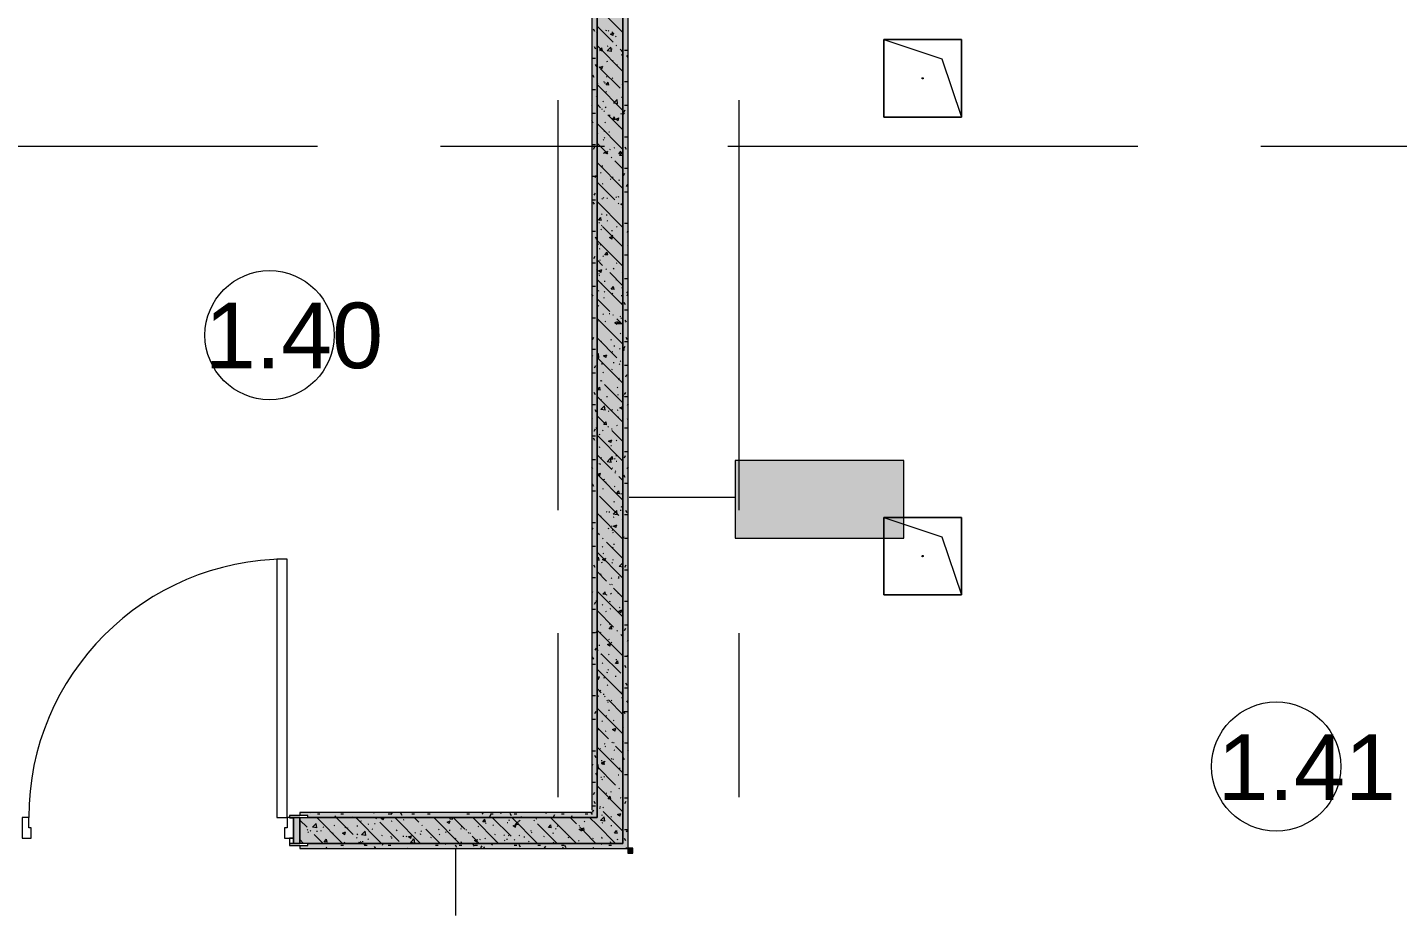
# Model space of a CAD drawing. Header units: millimetres. Extents: x -3817 to 677485, y -22715 to 103890.
# Drawn here: x 58648 to 63952, y 20232 to 23671 of the extents above; entities that cross this region are included whole.
import ezdxf

# ---------------------------------------------------------------- set-up
doc = ezdxf.new("R2010")
doc.units = ezdxf.units.MM
doc.layers.add('PDF _Геометрия', color=7, linetype='Continuous', true_color=0x1d1d1d)
doc.layers.add('PDF _Сплошная заливка', color=7, linetype='Continuous', true_color=0xffffff)
doc.layers.add('PDF _Текст', color=7, linetype='Continuous')
doc.styles.add('PDF GOST-Common', font='arial.ttf')

msp = doc.modelspace()

# ---------------------------------------------------------------- hatches: boundary and pattern name
at = {"layer": 'PDF _Сплошная заливка', "transparency": 33554559}
h = msp.add_hatch(color=256, dxfattribs=at)
h.paths.add_polyline_path([(60853.3, 20511.3), (60953.3, 20511.3), (60953.3, 24661.3), (60853.3, 24661.3), (60853.3, 20611.3)], flags=0)
h.paths.add_polyline_path([(60853.3, 25161.3), (60953.3, 25161.3), (60953.3, 26861.3), (60853.3, 26861.3), (60853.3, 25883.8)], flags=0)
msp.add_hatch(color=256, dxfattribs=at).paths.add_polyline_path([(60833.3, 20631.3), (60853.3, 20631.3), (60853.3, 24661.3), (60833.3, 24661.3), (60833.3, 20639.3)])
h = msp.add_hatch(color=256, dxfattribs=at)
h.paths.add_polyline_path([(58373.3, 20611.3), (58573.3, 20611.3), (58573.3, 20619.3), (58603.3, 20619.3), (58603.3, 20631.3), (58373.3, 20631.3)], flags=0)
h.paths.add_polyline_path([(60853.3, 20611.3), (60853.3, 20631.3), (59703.3, 20631.3), (59703.3, 20619.3), (59733.3, 20619.3), (59733.3, 20611.3)], flags=0)
h = msp.add_hatch(color=256, dxfattribs=at)
h.paths.add_polyline_path([(58373.3, 20511.3), (58603.3, 20511.3), (58603.3, 20611.3), (58373.3, 20611.3)], flags=0)
h.paths.add_polyline_path([(60853.3, 20511.3), (60853.3, 20611.3), (59703.3, 20611.3), (59703.3, 20511.3), (59733.3, 20511.3)], flags=0)
h = msp.add_hatch(color=256, dxfattribs=at)
h.paths.add_polyline_path([(58573.3, 20491.3), (58603.3, 20491.3), (58603.3, 20503.3), (58573.3, 20503.3), (58573.3, 20511.3), (57793.3, 20511.3), (57793.3, 20491.3), (58557.3, 20491.3)], flags=0)
h.paths.add_polyline_path([(60973.3, 20491.3), (60973.3, 20511.3), (59733.3, 20511.3), (59733.3, 20503.3), (59703.3, 20503.3), (59703.3, 20491.3), (59733.3, 20491.3)], flags=0)

# ---------------------------------------------------------------- linework, layer by layer
at = {"layer": 'PDF _Геометрия', "color": 9, "lineweight": 9, "true_color": 0xc0c0c0}
for points in [[(60973.3, 26663.3), (60973.3, 26691.3), (60953.3, 26691.3), (60953.3, 20511.3), (59733.3, 20511.3), (60853.3, 20511.3), (60953.3, 20511.3), (60953.3, 26861.3), (60853.3, 26861.3), (60853.3, 25161.3)], [(60853.3, 24661.3), (60853.3, 20611.3), (60853.3, 20631.3), (60853.3, 24661.3), (60833.3, 24661.3), (60453.3, 24661.3), (60453.3, 25161.3), (60853.3, 25161.3), (60853.3, 25181.3), (60853.3, 26741.3), (60833.3, 26741.3), (60833.3, 26721.3)], [(59703.3, 20631.3), (59703.3, 20619.3)], [(59703.3, 20611.3), (59703.3, 20511.3)], [(59703.3, 20503.3), (59703.3, 20491.3), (60973.3, 20491.3), (60973.3, 20511.3)]]:
    msp.add_lwpolyline(points, dxfattribs=at)
at = {"layer": 'PDF _Геометрия', "color": 7, "lineweight": 9}
for points in [[(60973.3, 20511.3), (60973.3, 26663.3)], [(60833.3, 24641.3), (60833.3, 20639.3)], [(61963.3, 23623.5), (62188.3, 23548.5), (62263.3, 23323.5)], [(60977.3, 21851.4), (61388.2, 21851.4)], [(61963.3, 21773.5), (62188.3, 21698.5), (62263.3, 21473.5)], [(60833.3, 20631.3), (59703.3, 20631.3)], [(60305.2, 20487.3), (60305.2, 20231.5)]]:
    msp.add_lwpolyline(points, dxfattribs=at)
at = {"layer": 'PDF _Геометрия', "color": 252, "lineweight": 9, "true_color": 0x878787}
for points in [[(60953.3, 23650.8), (60853.3, 23750.8)], [(60915, 23613.8), (60853.3, 23675.4)], [(60886.5, 23660.5), (60889.3, 23658.7)], [(60896, 23656.6), (60898.7, 23658.7)], [(60914.8, 23638.9), (60905.9, 23644.9), (60918.4, 23649.6)], [(60910.4, 23651.6), (60913.8, 23652)], [(60914.8, 23638.8), (60918.4, 23649.6)], [(60924, 23636.6), (60926.8, 23634.8)], [(60953.3, 23500), (60853.3, 23600)], [(60853.3, 23568.7), (60853.9, 23568.3)], [(60873.9, 23581), (60863.3, 23582), (60871.8, 23592.2)], [(60863.7, 23581.4), (60867, 23581.9)], [(60871, 23580.9), (60873.5, 23578.6)], [(60873.9, 23581), (60871.9, 23592.1)], [(60908.9, 23577.8), (60893, 23580.3), (60906.9, 23594.7)], [(60893.9, 23597.4), (60896.5, 23599.5)], [(60908.9, 23577.8), (60906.9, 23594.7)], [(60908.2, 23587.3), (60911.5, 23587.7)], [(60930, 23598.7), (60927.5, 23601.2)], [(60953.3, 23575.4), (60942.6, 23586.1)], [(60946, 23566.1), (60948.8, 23564.3)], [(60854.6, 23523.2), (60853.3, 23524.6)], [(60861.4, 23517.2), (60864.7, 23517.6)], [(60871.5, 23510), (60862.7, 23515.9), (60875.1, 23520.7)], [(60942.6, 23435.2), (60867.2, 23510.7)], [(60871.5, 23509.9), (60875.1, 23520.7)], [(60891.7, 23538.3), (60894.4, 23540.3)], [(60913.6, 23541.9), (60916.1, 23539.6)], [(60928.7, 23526), (60932.1, 23526.5)], [(60953.3, 23349.1), (60853.3, 23449.1)], [(60854, 23455.3), (60856.8, 23453.5)], [(60877.8, 23461.8), (60880.3, 23459.6)], [(60882, 23455.9), (60885.3, 23456.3)], [(60898.6, 23447.3), (60887.9, 23448.2), (60896.5, 23458.5)], [(60889.6, 23479.1), (60892.2, 23481.1)], [(60898.6, 23447.3), (60896.5, 23458.4)], [(60911.4, 23475.2), (60914.2, 23473.4)], [(60948.9, 23451.3), (60951.7, 23449.5)], [(60887.4, 23419.9), (60890.1, 23421.9)], [(60932.4, 23375.2), (60916.6, 23377.7), (60930.5, 23392.1)], [(60932.4, 23375.2), (60930.5, 23392)], [(60947.5, 23400.6), (60950.8, 23401)], [(60867.2, 23359.8), (60853.3, 23373.7)], [(60870.5, 23355.8), (60872.9, 23353.5)], [(60876, 23384.8), (60878.8, 23383)], [(60882.3, 23344.7), (60879.7, 23347.2)], [(60885.2, 23360.7), (60887.9, 23362.7)], [(60945.2, 23336.3), (60948.5, 23336.7)], [(60953.3, 23198.2), (60853.3, 23298.2)], [(60883.1, 23301.5), (60885.7, 23303.5)], [(60953.3, 23273.7), (60894.8, 23332.1)], [(60900.7, 23330.4), (60904, 23330.9)], [(60923.2, 23313.6), (60912.6, 23314.5), (60921.2, 23324.7)], [(60913.1, 23316.7), (60915.5, 23314.4)], [(60923.3, 23313.5), (60921.2, 23324.7)], [(60934.4, 23309.4), (60925.5, 23315.4), (60938, 23320.2)], [(60934.4, 23309.4), (60938, 23320.1)], [(60936.3, 23290), (60939.1, 23288.2)], [(60853.9, 23260.3), (60857.3, 23260.8)], [(60877.3, 23236.7), (60879.8, 23234.4)], [(60878.9, 23270.1), (60881.7, 23268.3)], [(60880.9, 23242.3), (60883.6, 23244.3)], [(60898.4, 23266.2), (60901.8, 23266.6)], [(60894.8, 23181.3), (60853.3, 23222.8)], [(60853.3, 23196.3), (60855, 23196.5)], [(60878.7, 23183.1), (60881.4, 23185.2)], [(60891.1, 23180.5), (60882.3, 23186.5), (60894.7, 23191.3)], [(60891.1, 23180.5), (60894.7, 23191.2)], [(60900.9, 23199.6), (60903.7, 23197.8)], [(60919, 23204.9), (60922.3, 23205.4)], [(60947.9, 23179.8), (60937.3, 23180.8), (60945.9, 23191)], [(60953.3, 23173), (60940.2, 23175), (60953.3, 23188.7)], [(60947.9, 23179.8), (60945.9, 23190.9)], [(60953.3, 23047.4), (60853.3, 23147.4)], [(60869.9, 23130.6), (60872.4, 23128.3)], [(60872.2, 23134.8), (60875.6, 23135.2)], [(60876.6, 23123.9), (60879.2, 23126)], [(60909.9, 23166.2), (60907.4, 23168.7)], [(60953.3, 23122.8), (60922.5, 23153.6)], [(60922.5, 23002.7), (60853.3, 23072)], [(60866.3, 23108.7), (60869.1, 23106.9)], [(60903.8, 23084.9), (60906.6, 23083)], [(60912.5, 23091.6), (60915, 23089.3)], [(60937.8, 23079.4), (60941.1, 23079.9)], [(60874.4, 23064.7), (60877.1, 23066.8)], [(60953.3, 22896.5), (60853.3, 22996.5)], [(60872.3, 23005.6), (60874.9, 23007.6)], [(60876.8, 23011.5), (60879.2, 23009.3)], [(60891, 23009.3), (60894.3, 23009.8)], [(60925.8, 23014.3), (60928.7, 23012.5)], [(60937.6, 22987.7), (60935.1, 22990.2)], [(60935.5, 23015.2), (60938.8, 23015.6)], [(60953.3, 22980.5), (60945.1, 22986), (60953.3, 22989.1)], [(60953.3, 22972), (60950.2, 22975.1)], [(60869.7, 22923.5), (60859.1, 22924.4), (60867.7, 22934.6)], [(60862.1, 22912.2), (60859.6, 22914.7)], [(60869.7, 22923.5), (60867.7, 22934.6)], [(60870.1, 22946.4), (60872.8, 22948.4)], [(60888.7, 22945.1), (60892, 22945.5)], [(60891.2, 22923.5), (60894, 22921.7)], [(60867.9, 22887.2), (60870.6, 22889.2)], [(60869.4, 22905.5), (60871.9, 22903.2)], [(60950.2, 22824.2), (60874.7, 22899.6)], [(60910.7, 22851.1), (60901.9, 22857), (60914.3, 22861.8)], [(60909.3, 22883.8), (60912.6, 22884.2)], [(60910.7, 22851), (60914.3, 22861.8)], [(60912, 22866.4), (60914.5, 22864.2)], [(60928.7, 22899.6), (60931.5, 22897.8)], [(60953.3, 22745.6), (60853.3, 22845.6)], [(60855.8, 22833.1), (60858.7, 22831.3)], [(60862.5, 22813.7), (60865.8, 22814.1)], [(60865.8, 22828), (60868.4, 22830)], [(60950.8, 22829.1), (60953.3, 22827.5)], [(60874.7, 22748.8), (60853.3, 22770.2)], [(60863.6, 22768.8), (60866.3, 22770.8)], [(60876.2, 22786.4), (60878.7, 22784.1)], [(60894.4, 22789.8), (60883.8, 22790.7), (60892.3, 22800.9)], [(60894.4, 22789.7), (60892.4, 22800.9)], [(60928, 22758.3), (60931.3, 22758.8)], [(60867.4, 22722.1), (60858.6, 22728.1), (60871.1, 22732.9)], [(60858.7, 22718.4), (60861.5, 22716.6)], [(60861.4, 22709.6), (60864.1, 22711.7)], [(60867.5, 22722.1), (60871.1, 22732.8)], [(60889.8, 22733.7), (60887.3, 22736.2)], [(60953.3, 22670.2), (60902.4, 22721.1)], [(60916.1, 22738.3), (60919, 22736.4)], [(60951.3, 22721), (60953.3, 22722.5)], [(60953.3, 22594.8), (60853.3, 22694.8)], [(60859.3, 22650.4), (60861.9, 22652.5)], [(60868.9, 22680.3), (60871.4, 22678)], [(60880.8, 22647.9), (60883.6, 22646.1)], [(60881.2, 22688.2), (60884.6, 22688.6)], [(60919.1, 22656), (60908.4, 22657), (60917, 22667.2)], [(60919.1, 22656), (60917, 22667.1)], [(60925.8, 22694.1), (60929.1, 22694.5)], [(60949.1, 22661.8), (60951.8, 22663.8)], [(60902.4, 22570.2), (60853.3, 22619.4)], [(60879, 22623.9), (60882.3, 22624.4)], [(60911.5, 22641.3), (60914, 22639)], [(60946.3, 22632.8), (60949.6, 22633.2)], [(60946.9, 22602.6), (60949.6, 22604.7)], [(60953.3, 22443.9), (60853.3, 22543.9)], [(60857.1, 22591.2), (60859.8, 22593.3)], [(60875.7, 22561.3), (60878.2, 22559)], [(60899.5, 22562.7), (60902.9, 22563.1)], [(60917.5, 22555.2), (60915, 22557.7)], [(60953.3, 22519.4), (60930, 22542.6)], [(60941, 22553), (60943.9, 22551.2)], [(60944.8, 22543.4), (60947.4, 22545.5)], [(60853.3, 22492.6), (60856.1, 22493)], [(60855, 22532), (60857.6, 22534.1)], [(60883.6, 22533.1), (60886.4, 22531.3)], [(60921.5, 22527.6), (60933.9, 22532.4)], [(60921.5, 22527.6), (60930.3, 22521.6)], [(60930.3, 22521.6), (60933.9, 22532.3)], [(60943.7, 22522.3), (60933.1, 22523.2), (60941.7, 22533.4)], [(60943.8, 22522.2), (60941.7, 22533.4)], [(60853.3, 22473.2), (60855.5, 22474.9)], [(60930, 22391.7), (60854.6, 22467.2)], [(60868.4, 22455.2), (60870.8, 22452.9)], [(60905.7, 22462.6), (60908.5, 22460.8)], [(60918.3, 22437.2), (60921.6, 22437.6)], [(60942.6, 22484.2), (60945.3, 22486.3)], [(60853.3, 22415.7), (60853.3, 22415.7)], [(60853.3, 22402.8), (60858.6, 22408.4)], [(60953.3, 22293), (60853.3, 22393)], [(60853.3, 22392.6), (60860.5, 22391.5)], [(60860.6, 22391.5), (60858.6, 22408.3)], [(60887.1, 22392.7), (60878.2, 22398.6), (60890.7, 22403.4)], [(60887.1, 22392.6), (60890.7, 22403.4)], [(60911, 22416.1), (60913.4, 22413.9)], [(60940.4, 22425.1), (60943.1, 22427.1)], [(60871, 22371.8), (60873.9, 22370)], [(60871.5, 22367.1), (60874.8, 22367.5)], [(60875.2, 22336.1), (60877.7, 22333.8)], [(60908.5, 22347.9), (60911.4, 22346.1)], [(60916, 22372.9), (60919.4, 22373.4)], [(60938.3, 22365.9), (60940.9, 22367.9)], [(60945.1, 22376.6), (60942.6, 22379.1)], [(60854.6, 22316.3), (60853.3, 22317.6)], [(60865.5, 22266), (60854.9, 22266.9), (60863.5, 22277.1)], [(60865.6, 22265.9), (60863.5, 22277.1)], [(60869.7, 22301.2), (60867.2, 22303.7)], [(60869.3, 22302.8), (60872.6, 22303.2)], [(60953.3, 22217.6), (60882.3, 22288.6)], [(60930.6, 22277.4), (60933.4, 22275.6)], [(60936.1, 22306.7), (60938.8, 22308.7)], [(60936.6, 22311.7), (60939.9, 22312.1)], [(60953.3, 22142.1), (60853.3, 22242.1)], [(60867.8, 22230), (60870.3, 22227.8)], [(60889.8, 22241.5), (60893.1, 22242)], [(60934, 22247.5), (60936.6, 22249.5)], [(60884.1, 22188.9), (60868.3, 22191.3), (60882.1, 22205.8)], [(60884.1, 22188.8), (60882.2, 22205.7)], [(60896, 22186.5), (60898.8, 22184.7)], [(60910.4, 22191), (60912.9, 22188.7)], [(60931.8, 22188.3), (60934.5, 22190.3)], [(60949.9, 22192.2), (60941.1, 22198.1), (60953.3, 22202.8)], [(60949.9, 22192.1), (60953.3, 22202)], [(60882.3, 22137.8), (60853.3, 22166.8)], [(60890.2, 22132.2), (60879.6, 22133.2), (60888.2, 22143.4)], [(60890.2, 22132.2), (60888.2, 22143.3)], [(60897.3, 22122.7), (60894.8, 22125.2)], [(60908.6, 22116.1), (60911.9, 22116.5)], [(60929.6, 22129.1), (60932.3, 22131.1)], [(60933.5, 22162.7), (60936.3, 22160.8)], [(60953.1, 22121.9), (60953.3, 22122)], [(60953.3, 21991.3), (60853.3, 22091.3)], [(60860.6, 22096.2), (60863.4, 22094.4)], [(60874.7, 22111), (60877.1, 22108.7)], [(60906.7, 22063.2), (60897.8, 22069.2), (60910.3, 22074)], [(60906.7, 22063.2), (60910.3, 22073.9)], [(60953.3, 22066.8), (60909.9, 22110.1)], [(60927.5, 22069.9), (60930.1, 22072)], [(60909.9, 21959.2), (60853.3, 22015.9)], [(60861.8, 22045.9), (60865.1, 22046.4)], [(60906.3, 22051.8), (60909.6, 22052.2)], [(60925.3, 22010.7), (60928, 22012.8)], [(60859.5, 21981.7), (60862.8, 21982.1)], [(60863.5, 21981.4), (60866.3, 21979.6)], [(60867.3, 22004.9), (60869.8, 22002.6)], [(60907.7, 21986.2), (60891.9, 21988.7), (60905.7, 22003.1)], [(60914.9, 21998.5), (60904.3, 21999.4), (60912.8, 22009.6)], [(60907.7, 21986.2), (60905.7, 22003.1)], [(60909.9, 21965.8), (60912.4, 21963.6)], [(60914.9, 21998.4), (60912.8, 22009.6)], [(60920.9, 22001.3), (60923.7, 21999.5)], [(60926.9, 21990.5), (60930.2, 21991)], [(60953.3, 21840.4), (60853.3, 21940.4)], [(60863.4, 21934.3), (60854.6, 21940.3), (60867, 21945)], [(60863.4, 21934.2), (60867, 21945)], [(60880.1, 21920.4), (60883.4, 21920.9)], [(60885.5, 21910.9), (60888.3, 21909.1)], [(60925, 21944.1), (60922.5, 21946.7)], [(60923.2, 21951.5), (60925.8, 21953.6)], [(60953.3, 21915.9), (60937.6, 21931.6)], [(60937.6, 21780.7), (60862.1, 21856.1)], [(60874.1, 21885.8), (60876.6, 21883.5)], [(60921, 21892.4), (60923.6, 21894.4)], [(60939.6, 21864.7), (60928.9, 21865.7), (60937.5, 21875.9)], [(60939.6, 21864.7), (60937.5, 21875.8)], [(60945.6, 21865.1), (60948.9, 21865.5)], [(60853.3, 21818.5), (60853.7, 21818.3)], [(60931.3, 21783.6), (60915.4, 21786.1), (60929.3, 21800.5)], [(60918.8, 21833.2), (60921.5, 21835.2)], [(60931.3, 21783.6), (60929.3, 21800.5)], [(60943.3, 21800.8), (60946.7, 21801.2)], [(60945.8, 21816), (60948.6, 21814.2)], [(60953.3, 21689.5), (60853.3, 21789.5)], [(60866.8, 21779.7), (60869.3, 21777.5)], [(60888.4, 21796.2), (60891.2, 21794.4)], [(60898.8, 21795), (60902.2, 21795.4)], [(60916.7, 21774), (60919.3, 21776)], [(60952.7, 21765.6), (60950.2, 21768.1)], [(60853.3, 21725), (60855.4, 21725.3)], [(60862.1, 21705.3), (60853.3, 21714.2)], [(60877.2, 21690.2), (60874.7, 21692.7)], [(60896.6, 21730.7), (60899.9, 21731.1)], [(60909.4, 21740.7), (60911.9, 21738.4)], [(60910.4, 21725.7), (60913.3, 21723.9)], [(60914.5, 21714.8), (60917.2, 21716.8)], [(60926.3, 21733.8), (60917.4, 21739.7), (60929.9, 21744.5)], [(60926.3, 21733.7), (60929.9, 21744.5)], [(60873.6, 21660.7), (60876.1, 21658.4)], [(60953.3, 21614.2), (60889.8, 21677.6)], [(60912.3, 21655.6), (60915, 21657.6)], [(60917.1, 21669.4), (60920.5, 21669.9)], [(60953.3, 21538.7), (60853.3, 21638.7)], [(60853.3, 21612.4), (60859.3, 21619.6)], [(60853.3, 21609.1), (60861.4, 21608.4)], [(60861.4, 21608.4), (60859.3, 21619.5)], [(60870.4, 21599.3), (60873.7, 21599.7)], [(60883, 21604.8), (60874.2, 21610.8), (60886.6, 21615.6)], [(60875.8, 21634.8), (60878.6, 21633)], [(60883, 21604.8), (60886.6, 21615.5)], [(60910.2, 21596.4), (60912.8, 21598.5)], [(60913.3, 21610.9), (60916.1, 21609.1)], [(60953.3, 21581.2), (60939, 21583.4), (60952.9, 21597.9)], [(60953.3, 21594.5), (60952.9, 21597.8)], [(60889.8, 21526.7), (60853.3, 21563.3)], [(60866.3, 21554.6), (60868.7, 21552.3)], [(60908, 21537.2), (60910.7, 21539.3)], [(60935.3, 21540.4), (60938.2, 21538.6)], [(60935.9, 21544), (60939.2, 21544.4)], [(60953.3, 21387.8), (60853.3, 21487.8)], [(60886, 21474.7), (60875.4, 21475.6), (60884, 21485.8)], [(60886.1, 21474.6), (60884, 21485.8)], [(60904.9, 21511.7), (60902.4, 21514.2)], [(60905.9, 21478), (60908.5, 21480.1)], [(60908.9, 21515.5), (60911.3, 21513.3)], [(60953.3, 21463.3), (60917.5, 21499.1)], [(60933.6, 21479.7), (60936.9, 21480.1)], [(60873.1, 21435.5), (60875.6, 21433.3)], [(60889.1, 21473.8), (60892.4, 21474.3)], [(60900.7, 21449.6), (60903.5, 21447.8)], [(60917.5, 21348.2), (60853.3, 21412.4)], [(60886.8, 21409.6), (60890.2, 21410)], [(60903.7, 21418.8), (60906.4, 21420.9)], [(60945.9, 21404.3), (60937, 21410.3), (60949.5, 21415.1)], [(60938.2, 21425.7), (60941, 21423.9)], [(60945.9, 21404.3), (60949.5, 21415)], [(60953.3, 21236.9), (60853.3, 21336.9)], [(60865.3, 21359.2), (60868.2, 21357.4)], [(60865.7, 21329.4), (60868.2, 21327.2)], [(60910.7, 21340.9), (60900.1, 21341.9), (60908.7, 21352.1)], [(60901.5, 21359.7), (60904.2, 21361.7)], [(60907.4, 21348.3), (60910.7, 21348.7)], [(60910.7, 21340.9), (60908.7, 21352)], [(60932.6, 21333.1), (60930, 21335.6)], [(60860.6, 21278.2), (60864, 21278.6)], [(60902.6, 21275.4), (60893.8, 21281.4), (60906.2, 21286.1)], [(60899.4, 21300.5), (60902, 21302.5)], [(60902.6, 21275.3), (60906.2, 21286.1)], [(60908.4, 21290.4), (60910.8, 21288.1)], [(60953.3, 21312.4), (60945.1, 21320.6)], [(60857.1, 21257.7), (60854.6, 21260.2)], [(60868.2, 21244.5), (60871, 21242.7)], [(60945.1, 21169.7), (60869.7, 21245.1)], [(60897.2, 21241.3), (60899.9, 21243.3)], [(60935.4, 21207.2), (60924.8, 21208.1), (60933.3, 21218.3)], [(60925.6, 21264.3), (60928.5, 21262.5)], [(60926.1, 21222.8), (60929.5, 21223.3)], [(60935.4, 21207.2), (60933.3, 21218.3)], [(60953.3, 21086.1), (60853.3, 21186.1)], [(60872.6, 21210.4), (60875, 21208.1)], [(60890.3, 21174), (60893.1, 21172.2)], [(60895, 21182.1), (60897.7, 21184.1)], [(60853.3, 21153.5), (60863, 21157.2)], [(60853.3, 21150.6), (60859.4, 21146.5)], [(60869.7, 21094.3), (60853.3, 21110.7)], [(60859.4, 21146.4), (60863, 21157.2)], [(60879.4, 21152.7), (60882.7, 21153.1)], [(60892.9, 21122.9), (60895.5, 21124.9)], [(60923.9, 21158.6), (60927.2, 21159)], [(60855.6, 21083.1), (60858.5, 21081.3)], [(60865.2, 21104.3), (60867.7, 21102)], [(60877.1, 21088.4), (60880.4, 21088.9)], [(60884.8, 21079.2), (60882.3, 21081.7)], [(60890.7, 21063.7), (60893.4, 21065.8)], [(60893.1, 21059.2), (60896, 21057.4)], [(60953.3, 21010.7), (60897.3, 21066.6)], [(60907.8, 21065.2), (60910.3, 21063)], [(60944.4, 21097.3), (60947.8, 21097.7)], [(60953.3, 21074.1), (60949.4, 21074.4), (60953.3, 21079)], [(60950.5, 21079.1), (60953.3, 21077.4)], [(60953.3, 20935.2), (60853.3, 21035.2)], [(60888.6, 21004.5), (60891.2, 21006.6)], [(60897.7, 21027.2), (60901, 21027.6)], [(60853.3, 20959.8), (60855.1, 20962)], [(60897.3, 20915.7), (60853.3, 20959.8)], [(60853.3, 20957.4), (60854.2, 20957.5)], [(60853.3, 20951.2), (60857.2, 20950.9)], [(60857.2, 20950.8), (60855.1, 20962)], [(60872, 20985.2), (60874.5, 20983)], [(60922.2, 20945.9), (60913.4, 20951.9), (60925.8, 20956.7)], [(60915.2, 20988.7), (60918, 20986.9)], [(60922.2, 20945.9), (60925.8, 20956.6)], [(60880.6, 20897.9), (60883.4, 20896.1)], [(60886.4, 20945.3), (60889.1, 20947.4)], [(60912.4, 20900.6), (60909.9, 20903.2)], [(60916.4, 20901.7), (60919.7, 20902.1)], [(60953.3, 20784.3), (60853.3, 20884.3)], [(60864.7, 20879.1), (60867.2, 20876.9)], [(60884.2, 20886.1), (60886.9, 20888.2)], [(60918, 20874), (60920.9, 20872.2)], [(60953.3, 20859.8), (60925, 20888.1)], [(60853.3, 20812.5), (60857.4, 20816.8)], [(60925, 20737.2), (60853.3, 20808.9)], [(60853.3, 20800.8), (60859.4, 20799.9)], [(60859.4, 20799.9), (60857.4, 20816.7)], [(60869.6, 20831.6), (60873, 20832)], [(60879, 20817), (60870.1, 20823), (60882.6, 20827.8)], [(60881.9, 20817.1), (60871.2, 20818.1), (60879.8, 20828.3)], [(60879, 20817), (60882.6, 20827.7)], [(60881.9, 20817.1), (60879.8, 20828.2)], [(60882.1, 20827), (60884.7, 20829)], [(60907.3, 20840.1), (60909.8, 20837.8)], [(60914.2, 20837.4), (60917.5, 20837.9)], [(60940.1, 20803.5), (60942.9, 20801.7)], [(60867.4, 20767.3), (60870.7, 20767.8)], [(60871.5, 20760.1), (60874, 20757.8)], [(60879.9, 20767.8), (60882.6, 20769.8)], [(60934.7, 20776.2), (60938, 20776.6)], [(60953.3, 20633.5), (60853.3, 20733.5)], [(60877.7, 20708.6), (60880.4, 20710.6)], [(60887.9, 20706.1), (60891.3, 20706.5)], [(60906.5, 20683.4), (60895.9, 20684.3), (60904.5, 20694.5)], [(60906.5, 20683.4), (60904.5, 20694.5)], [(60905.5, 20712.6), (60908.3, 20710.8)], [(60940.1, 20722.1), (60937.6, 20724.6)], [(60943, 20688.7), (60945.8, 20686.9)], [(60953.3, 20708.9), (60952.7, 20709.5)], [(60864.7, 20646.7), (60862.1, 20649.2)], [(60864.2, 20654), (60866.6, 20651.7)], [(60875.6, 20649.4), (60878.2, 20651.4)], [(60952.7, 20558.7), (60877.2, 20634.1)], [(59730.6, 20573.8), (59703.3, 20601.1)], [(59768, 20571.2), (59752.2, 20573.7), (59766, 20588.1)], [(59768, 20571.2), (59766, 20588.1)], [(59868.4, 20511.3), (59768.4, 20611.3)], [(59834.6, 20582.1), (59837.1, 20579.8)], [(59909.2, 20546.1), (59843.9, 20611.3)], [(60019.3, 20511.3), (59919.3, 20611.3)], [(59924, 20579.2), (59927.4, 20579.6)], [(59938.3, 20599.9), (59940.8, 20597.6)], [(59967.6, 20585.5), (59970.3, 20587.5)], [(59991.4, 20588), (59994.7, 20588.5)], [(59999.7, 20606.4), (59997.2, 20609)], [(60087.7, 20518.4), (60012.3, 20593.9)], [(60025.9, 20601.9), (60017, 20607.8), (60026.2, 20611.3)], [(60025.9, 20601.8), (60029.1, 20611.3)], [(60057.4, 20596.9), (60060.1, 20598.9)], [(60170.2, 20511.3), (60070.2, 20611.3)], [(60103.7, 20602.8), (60107, 20603.2)], [(60163.1, 20593.9), (60145.6, 20611.3)], [(60148.2, 20608.7), (60151.5, 20609.1)], [(60149.8, 20610.2), (60151.2, 20611.3)], [(60178.2, 20578.8), (60175.7, 20581.3)], [(60321, 20511.3), (60221, 20611.3)], [(60281.4, 20587.6), (60272.6, 20593.6), (60285, 20598.4)], [(60281.4, 20587.6), (60285, 20598.3)], [(60282.9, 20606.4), (60287.1, 20611.3)], [(60282.9, 20606.4), (60293.6, 20605.4)], [(60293.6, 20605.4), (60292.5, 20611.3)], [(60341.7, 20566.2), (60296.5, 20611.3)], [(60471.9, 20511.3), (60371.9, 20611.3)], [(60421.1, 20594.3), (60410.5, 20595.2), (60419, 20605.4)], [(60421.1, 20594.2), (60419, 20605.4)], [(60421, 20588.3), (60423.7, 20590.3)], [(60520.2, 20538.6), (60447.4, 20611.3)], [(60449.4, 20582.8), (60451.9, 20580.5)], [(60505.2, 20591.7), (60508.5, 20592.1)], [(60512.3, 20600.8), (60515, 20602.8)], [(60622.8, 20511.3), (60522.8, 20611.3)], [(60536.9, 20573.4), (60528.1, 20579.4), (60540.5, 20584.1)], [(60536.9, 20573.3), (60540.5, 20584.1)], [(60548.6, 20583.1), (60538, 20584.1), (60546.6, 20594.3)], [(60548.6, 20583.1), (60546.6, 20594.2)], [(60549.7, 20597.6), (60553, 20598)], [(60553.1, 20600.6), (60555.6, 20598.3)], [(60610.7, 20598.9), (60608.2, 20601.4)], [(60617, 20606.4), (60620.4, 20606.9)], [(60698.3, 20511.3), (60623.3, 20586.3)], [(60676.1, 20572), (60665.5, 20572.9), (60674.1, 20583.1)], [(60773.6, 20511.3), (60673.6, 20611.3)], [(60676.2, 20571.9), (60674.1, 20583.1)], [(60699.4, 20579.4), (60701.9, 20577.1)], [(60774.1, 20586.3), (60749.1, 20611.3)], [(60783.6, 20578.8), (60786.3, 20580.9)], [(60803.1, 20597.2), (60805.6, 20594.9)], [(60924.5, 20511.3), (60853.3, 20582.6), (60824.5, 20611.3)], [(60882.9, 20597.3), (60867.1, 20599.7), (60881, 20614.2)], [(60870.1, 20622.2), (60872.9, 20620.4)], [(60873.4, 20590.2), (60876.1, 20592.2)], [(60882.9, 20597.2), (60881, 20614.1)], [(60906.7, 20580.6), (60910, 20581)], [(60906.8, 20615), (60909.2, 20612.7)], [(60941.8, 20616.5), (60933, 20622.5), (60945.4, 20627.2)], [(60941.8, 20616.5), (60945.4, 20627.2)], [(60951.2, 20586.4), (60953.3, 20586.7)], [(59717.6, 20511.3), (59703.3, 20525.6)], [(59730.9, 20564.3), (59733.4, 20562)], [(59734, 20555.6), (59736.8, 20553.8)], [(59745.7, 20558.7), (59743.2, 20561.2)], [(59793, 20511.3), (59758.3, 20546.1)], [(59767.2, 20558.5), (59770.6, 20558.9)], [(59784, 20559.7), (59786.6, 20561.7)], [(59791.4, 20575.5), (59794.2, 20573.7)], [(59808.1, 20516.3), (59797.5, 20517.3), (59806.1, 20527.5)], [(59808.1, 20516.3), (59806.1, 20527.4)], [(59828.9, 20551.6), (59831.7, 20549.8)], [(59876.5, 20544.5), (59867.6, 20550.5), (59880.1, 20555.3)], [(59876.3, 20573), (59879, 20575)], [(59876.5, 20544.5), (59880.1, 20555.2)], [(59879.5, 20573.3), (59882.9, 20573.7)], [(59886.3, 20571.5), (59889.2, 20569.7)], [(59924.2, 20531), (59921.7, 20533.5)], [(59923.8, 20547.6), (59926.7, 20545.8)], [(59957.7, 20541.8), (59941.9, 20544.2), (59955.8, 20558.7)], [(59957.7, 20541.8), (59955.8, 20558.6)], [(59965.4, 20526.3), (59968.1, 20528.4)], [(59981.2, 20567.5), (59984.1, 20565.7)], [(60018.7, 20543.6), (60021.6, 20541.8)], [(60055.3, 20537.7), (60057.9, 20539.7)], [(60056.9, 20532.7), (60060.2, 20533.1)], [(60076.2, 20563.5), (60079, 20561.7)], [(60101.4, 20538.5), (60104.7, 20539)], [(60113.6, 20539.6), (60116.5, 20537.8)], [(60132, 20530.3), (60123.2, 20536.3), (60135.6, 20541)], [(60147.5, 20512.4), (60131.7, 20514.8), (60145.5, 20529.3)], [(60132, 20530.2), (60135.6, 20541)], [(60138.3, 20529.4), (60140.8, 20527.1)], [(60147.5, 20512.3), (60145.5, 20529.2)], [(60147.6, 20551), (60150.3, 20553.1)], [(60168.8, 20547.4), (60172.1, 20547.8)], [(60171.1, 20559.5), (60173.9, 20557.7)], [(60245.6, 20511.3), (60190.8, 20566.2)], [(60208.6, 20535.6), (60211.4, 20533.8)], [(60238.9, 20563.5), (60241.5, 20565.6)], [(60242, 20547.2), (60244.5, 20544.9)], [(60266, 20555.4), (60268.8, 20553.6)], [(60281, 20562.2), (60284.4, 20562.6)], [(60303.5, 20531.6), (60306.3, 20529.8)], [(60325.6, 20568), (60328.9, 20568.5)], [(60328.7, 20574.9), (60331.4, 20577)], [(60345.7, 20565), (60348.2, 20562.7)], [(60356.7, 20551.1), (60354.2, 20553.6)], [(60360.9, 20551.4), (60363.7, 20549.6)], [(60396.5, 20511.3), (60369.3, 20538.6)], [(60387.5, 20516), (60378.7, 20522), (60391.1, 20526.8)], [(60387.5, 20516), (60391.1, 20526.7)], [(60388.3, 20526), (60390.8, 20523.7)], [(60392.9, 20576.9), (60396.2, 20577.3)], [(60398.4, 20527.5), (60401.2, 20525.7)], [(60418.9, 20529.1), (60421.5, 20531.1)], [(60455.8, 20547.4), (60458.6, 20545.6)], [(60492, 20543.8), (60494.5, 20541.5)], [(60502.9, 20527.4), (60506.2, 20527.9)], [(60510.2, 20541.6), (60512.8, 20543.6)], [(60535.3, 20523.5), (60532.8, 20526)], [(60550.7, 20543.4), (60553.6, 20541.6)], [(60570.3, 20536.3), (60573.6, 20536.7)], [(60595.7, 20561.6), (60598.2, 20559.3)], [(60600, 20553), (60602.6, 20555)], [(60645.6, 20539.4), (60648.5, 20537.6)], [(60682.5, 20551.1), (60685.9, 20551.5)], [(60692.3, 20566.3), (60695, 20568.3)], [(60727.1, 20556.9), (60730.4, 20557.4)], [(60740.6, 20535.4), (60743.4, 20533.6)], [(60792.4, 20559.2), (60783.6, 20565.1), (60796, 20569.9)], [(60789.2, 20571.2), (60786.7, 20573.8)], [(60792.5, 20559.1), (60796.1, 20569.9)], [(60803.7, 20560.8), (60793, 20561.7), (60801.6, 20572)], [(60794.4, 20565.8), (60797.7, 20566.2)], [(60803.7, 20560.8), (60801.6, 20571.9)], [(60849.1, 20511.3), (60801.8, 20558.7)], [(60835.5, 20531.4), (60838.3, 20529.6)], [(60871, 20534.9), (60873.5, 20532.7)], [(60871.3, 20531), (60873.9, 20533.1)], [(60931.2, 20549.7), (60920.6, 20550.6), (60929.1, 20560.8)], [(60931.2, 20549.6), (60929.2, 20560.8)], [(60930.4, 20527.4), (60933.2, 20525.6)], [(59874.2, 20513.8), (59876.8, 20515.8)], [(59929.4, 20511.3), (59933.6, 20516.3)], [(59934.5, 20511.3), (59933.6, 20516.3)], [(59943.9, 20511.3), (59936.8, 20518.4)], [(59944.6, 20517.9), (59947.9, 20518.3)], [(60034.7, 20511.6), (60034.9, 20511.3)], [(60326.5, 20515.7), (60329.2, 20517.8)], [(60458.4, 20521.6), (60461.7, 20522)], [(60493.3, 20523.5), (60496.1, 20521.7)], [(60588.2, 20519.5), (60591, 20517.7)], [(60643.5, 20511.3), (60646.7, 20512.6)], [(60646.3, 20511.3), (60646.7, 20512.5)], [(60683.1, 20515.5), (60686, 20513.7)], [(60767.3, 20517.1), (60769.8, 20514.9)], [(60778, 20511.5), (60778.3, 20511.3)], [(60781.5, 20519.6), (60784.1, 20521.7)], [(60904.4, 20516.3), (60907.7, 20516.8)]]:
    msp.add_lwpolyline(points, dxfattribs=at)
at = {"layer": 'PDF _Геометрия', "color": 253, "lineweight": 9, "true_color": 0x9b9b9b}
for points in [[(60844.7, 23655), (60839.6, 23663.7)], [(60853.3, 23651.2), (60851.5, 23648.1)], [(60954.3, 23647.9), (60953.3, 23649.8)], [(60837.5, 23552.1), (60847.6, 23552.1)], [(60848.7, 23587), (60843.7, 23595.7)], [(60959.4, 23582.6), (60969.5, 23582.6)], [(60973.3, 23554.2), (60968.6, 23562.2)], [(60852.8, 23518.9), (60847.8, 23527.6)], [(60841.7, 23477.3), (60836.6, 23486)], [(60954, 23459.8), (60953.3, 23458.6)], [(60959.4, 23460.7), (60969.5, 23460.7)], [(60837.5, 23430.2), (60847.6, 23430.2)], [(60853.3, 23407.3), (60850.4, 23402.4)], [(60834.6, 23367.6), (60833.3, 23369.9)], [(60837.5, 23338.8), (60847.6, 23338.8)], [(60959.5, 23334.2), (60954.5, 23342.9)], [(60961, 23350.1), (60956, 23341.4)], [(60959.4, 23369.3), (60969.5, 23369.3)], [(60838.7, 23299.6), (60833.6, 23308.3)], [(60959.4, 23247.3), (60969.5, 23247.3)], [(60837.5, 23216.9), (60847.6, 23216.9)], [(60843.2, 23207), (60838.2, 23198.3)], [(60853.3, 23213.4), (60853, 23213.9)], [(60967.7, 23198.1), (60962.6, 23206.8)], [(60959.4, 23125.4), (60969.5, 23125.4)], [(60837.5, 23094.9), (60847.6, 23094.9)], [(60850.3, 23097.3), (60845.2, 23088.6)], [(60959.9, 23104.4), (60954.9, 23095.7)], [(60846.2, 23029.3), (60841.2, 23020.6)], [(60959.4, 23034), (60969.5, 23034)], [(60971.1, 23062.8), (60966.1, 23054.1)], [(60837.5, 23003.5), (60847.6, 23003.5)], [(60843.9, 22985.8), (60838.8, 22994.5)], [(60853.3, 22980.6), (60852.3, 22979)], [(60953.5, 22978.8), (60953.3, 22979.2)], [(60959.4, 22912.1), (60969.5, 22912.1)], [(60973.3, 22944.6), (60973.1, 22944.4)], [(60837.5, 22881.6), (60847.6, 22881.6)], [(60973.3, 22883.6), (60969.1, 22876.4)], [(60852, 22849.8), (60847, 22858.5)], [(60973.3, 22822.7), (60971.9, 22825)], [(60837.5, 22759.7), (60847.6, 22759.7)], [(60845.1, 22783.6), (60840.1, 22774.9)], [(60959.4, 22790.2), (60969.5, 22790.2)], [(60853.3, 22736.8), (60851.2, 22733.2)], [(60837.5, 22668.2), (60847.6, 22668.2)], [(60959.4, 22698.7), (60969.5, 22698.7)], [(60973.3, 22639.8), (60968.9, 22647.3)], [(60837.9, 22630.4), (60833.3, 22638.4)], [(60962.8, 22597), (60957.8, 22605.7)], [(60973, 22639.3), (60968, 22630.6)], [(60837.5, 22546.3), (60847.6, 22546.3)], [(60959.4, 22576.8), (60969.5, 22576.8)], [(60966.9, 22528.9), (60961.8, 22537.6)], [(60839.9, 22469.8), (60834.9, 22461.1)], [(60960.7, 22435.2), (60955.7, 22426.5)], [(60959.4, 22454.9), (60969.5, 22454.9)], [(60971, 22460.9), (60965.9, 22469.6)], [(60835.8, 22401.8), (60833.3, 22397.3)], [(60837.5, 22424.4), (60847.6, 22424.4)], [(60959.8, 22419.3), (60954.8, 22428)], [(60837.5, 22332.9), (60847.6, 22332.9)], [(60847, 22360.1), (60842, 22351.4)], [(60959.4, 22363.4), (60969.5, 22363.4)], [(60967.8, 22325.6), (60962.8, 22316.9)], [(60847.1, 22248.6), (60842.1, 22257.3)], [(60956.8, 22241.6), (60953.3, 22247.7)], [(60963.7, 22257.5), (60958.7, 22248.8)], [(60959.4, 22241.5), (60969.5, 22241.5)], [(60837.5, 22211), (60847.6, 22211)], [(60851.2, 22180.6), (60846.2, 22189.3)], [(60973.3, 22213.1), (60969.9, 22207.2)], [(60834.7, 22156), (60833.3, 22153.5)], [(60853.3, 22116.1), (60850.3, 22121.3)], [(60959.4, 22119.6), (60969.5, 22119.6)], [(60973.3, 22152.1), (60971.1, 22155.8)], [(60837.5, 22089.1), (60847.6, 22089.1)], [(60844.2, 22070.9), (60839.1, 22079.6)], [(60845.9, 22114.4), (60840.9, 22105.7)], [(60853.3, 22066.2), (60852, 22064.1)], [(60962.6, 22011.8), (60957.6, 22003.1)], [(60959.4, 22028.1), (60969.5, 22028.1)], [(60837.1, 21961.3), (60833.3, 21967.9)], [(60837.5, 21997.7), (60847.6, 21997.7)], [(60973.3, 21969.2), (60968.8, 21961.5)], [(60962, 21927.8), (60957, 21936.5)], [(60959.4, 21906.2), (60969.5, 21906.2)], [(60841.2, 21893.2), (60836.1, 21901.9)], [(60837.5, 21875.7), (60847.6, 21875.7)], [(60970.2, 21791.7), (60965.1, 21800.4)], [(60837.5, 21753.8), (60847.6, 21753.8)], [(60959.4, 21784.3), (60969.5, 21784.3)], [(60836.6, 21732.6), (60833.3, 21726.8)], [(60957.5, 21698), (60953.3, 21690.8)], [(60959.4, 21692.9), (60969.5, 21692.9)], [(60837.5, 21662.4), (60847.6, 21662.4)], [(60846.3, 21579.5), (60841.3, 21588.2)], [(60953.4, 21630), (60953.3, 21629.8)], [(60964.5, 21588.4), (60959.5, 21579.7)], [(60837.5, 21540.5), (60847.6, 21540.5)], [(60956, 21572.4), (60953.3, 21577.1)], [(60959.4, 21570.9), (60969.5, 21570.9)], [(60835.5, 21486.9), (60833.3, 21482.9)], [(60846.7, 21445.2), (60841.7, 21436.5)], [(60853.3, 21445.5), (60849.5, 21452.1)], [(60959.4, 21449), (60969.5, 21449)], [(60837.5, 21418.5), (60847.6, 21418.5)], [(60837.5, 21327.1), (60847.6, 21327.1)], [(60853.3, 21334.7), (60848.7, 21326.8)], [(60963.4, 21342.6), (60958.4, 21333.9)], [(60959.4, 21357.6), (60969.5, 21357.6)], [(60973.3, 21298.7), (60969.6, 21292.3)], [(60840.4, 21224), (60835.3, 21232.8)], [(60849.7, 21267.5), (60844.7, 21258.8)], [(60959.4, 21235.7), (60969.5, 21235.7)], [(60973.3, 21237.7), (60971.4, 21240.9)], [(60837.5, 21205.2), (60847.6, 21205.2)], [(60965.3, 21190.6), (60960.2, 21199.3)], [(60959.4, 21113.7), (60969.5, 21113.7)], [(60969.4, 21122.5), (60964.3, 21131.3)], [(60973.3, 21115.8), (60972.6, 21114.6)], [(60837.5, 21083.3), (60847.6, 21083.3)], [(60973.3, 21054.8), (60968.4, 21063.2)], [(60848.6, 21021.8), (60843.6, 21013.1)], [(60962.3, 21012.9), (60957.3, 21021.6)], [(60959.4, 21022.3), (60969.5, 21022.3)], [(60837.5, 20991.8), (60847.6, 20991.8)], [(60954.2, 20960.8), (60953.3, 20959.2)], [(60955.2, 20903.2), (60953.3, 20906.6)], [(60959.4, 20900.4), (60969.5, 20900.4)], [(60837.5, 20869.9), (60847.6, 20869.9)], [(60849.6, 20842.2), (60844.6, 20851)], [(60959.3, 20835.2), (60954.3, 20843.9)], [(60973.3, 20872), (60971.5, 20868.8)], [(60836.3, 20817.7), (60833.3, 20812.4)], [(60837.5, 20748), (60847.6, 20748)], [(60853.3, 20775), (60848.7, 20782.9)], [(60959.4, 20778.5), (60969.5, 20778.5)], [(60843.4, 20708), (60838.4, 20699.3)], [(60853.3, 20714), (60852.8, 20714.9)], [(60959.4, 20687), (60969.5, 20687)], [(59743.3, 20631.3), (59741.7, 20628.6)], [(59989.7, 20631.3), (59987.4, 20627.5)], [(60060, 20631.3), (60055.5, 20623.4)], [(60056.6, 20630.8), (60056.3, 20631.3)], [(60412, 20624.8), (60408.3, 20631.3)], [(60480.1, 20628.9), (60478.6, 20631.3)], [(60482.4, 20631.3), (60478.9, 20625.3)], [(60657.8, 20625.9), (60654.6, 20631.3)], [(60835.5, 20622.9), (60830.6, 20631.3)], [(60839.3, 20640), (60834.3, 20631.3), (60834.3, 20631.3)], [(60837.5, 20656.5), (60847.6, 20656.5)], [(60846.6, 20664.5), (60841.6, 20673.3)], [(60964.2, 20673.5), (60959.2, 20664.7)], [(59770.7, 20626.1), (59780.8, 20626.1)], [(59821.5, 20611.3), (59821.1, 20612)], [(59841.1, 20618), (59837.3, 20611.3)], [(59862.1, 20626.1), (59872.2, 20626.1)], [(59909.2, 20613.9), (59907.7, 20611.3)], [(60045, 20626.1), (60055.1, 20626.1)], [(60098.3, 20619.6), (60093.2, 20628.3)], [(60136.5, 20626.1), (60146.5, 20626.1)], [(60154.9, 20612.8), (60154.1, 20611.3)], [(60197.4, 20626.1), (60207.5, 20626.1)], [(60349.8, 20626.1), (60359.9, 20626.1)], [(60442.3, 20622.9), (60437.3, 20614.1)], [(60441.3, 20626.1), (60451.3, 20626.1)], [(60521.7, 20617.7), (60516.7, 20626.4)], [(60532.7, 20626.1), (60542.8, 20626.1)], [(60560.6, 20611.3), (60558.3, 20615.3)], [(60688, 20621.8), (60683, 20613)], [(60715.6, 20626.1), (60725.6, 20626.1)], [(60756.1, 20617.7), (60752.4, 20611.3)], [(60807, 20626.1), (60817.1, 20626.1)], [(60959.4, 20565.1), (60969.5, 20565.1)], [(60964.5, 20521.4), (60959.4, 20530.1)], [(60971.3, 20563.8), (60966.3, 20555.1)], [(59806.6, 20497.1), (59803.2, 20491.3)], [(59845.5, 20508.9), (59844, 20511.3)], [(59862.1, 20504.1), (59872.2, 20504.1)], [(59874.6, 20493.1), (59873.6, 20491.3)], [(59955.1, 20501.8), (59950.1, 20510.5)], [(59955.6, 20511.3), (59952.9, 20506.7)], [(59953.6, 20504.1), (59963.6, 20504.1)], [(59996.4, 20491.3), (59991.7, 20499.3)], [(60025.9, 20511.3), (60020.9, 20502.6)], [(60045, 20504.1), (60055.1, 20504.1)], [(60091.2, 20510), (60090.4, 20511.3)], [(60120.4, 20492), (60120, 20491.3)], [(60227.9, 20504.1), (60238, 20504.1)], [(60268.9, 20507), (60266.4, 20511.3)], [(60310.5, 20495.8), (60305.5, 20504.5)], [(60319.3, 20504.1), (60329.4, 20504.1)], [(60378.6, 20499.9), (60373.5, 20508.6)], [(60380.3, 20504.1), (60390.4, 20504.1)], [(60407.7, 20502), (60402.7, 20493.3)], [(60418.7, 20491.3), (60415.2, 20497.4)], [(60448.3, 20511.3), (60444.3, 20504.5)], [(60532.7, 20504.1), (60542.8, 20504.1)], [(60556.3, 20496.9), (60551.2, 20505.6)], [(60624.1, 20504.1), (60634.2, 20504.1)], [(60653.5, 20500.9), (60648.4, 20492.2)], [(60715.6, 20504.1), (60725.6, 20504.1)], [(60721.5, 20496.9), (60718.3, 20491.3)], [(60734, 20493.9), (60728.9, 20502.6)], [(60770.6, 20491.3), (60770.6, 20491.5)], [(60800.3, 20511.3), (60799.7, 20510.5)], [(60841, 20491.3), (60838.6, 20495.6)], [(60870.6, 20511.3), (60867.8, 20506.4)], [(60898.5, 20504.1), (60908.5, 20504.1)], [(60967.2, 20495.8), (60964.7, 20491.3)]]:
    msp.add_lwpolyline(points, dxfattribs=at)
at = {"layer": 'PDF _Геометрия', "color": 7, "lineweight": 9}
for points in [[(62263.3, 23323.5), (61963.3, 23323.5), (61963.3, 23623.5), (62263.3, 23623.5)], [(62263.3, 23323.5), (62263.3, 23623.5), (61963.3, 23623.5), (61963.3, 23323.5)], [(62041.3, 21993.2), (61388.2, 21993.2), (61388.2, 21693.3), (62041.3, 21693.3)], [(62263.3, 21473.5), (61963.3, 21473.5), (61963.3, 21773.5), (62263.3, 21773.5)], [(62263.3, 21473.5), (62263.3, 21773.5), (61963.3, 21773.5), (61963.3, 21473.5)], [(60853.3, 20611.3), (59733.3, 20611.3)]]:
    msp.add_lwpolyline(points, close=True, dxfattribs=at)
at = {"layer": 'PDF _Геометрия', "color": 253, "lineweight": 9, "true_color": 0xaaaaaa}
for points in [[(60703.3, 21801), (60703.3, 23388.5)], [(61403.3, 21801), (61403.3, 23388.5)], [(58183.8, 23211.3), (59771.3, 23211.3)], [(60247.6, 23211.3), (60882.6, 23211.3)], [(61358.8, 23211.3), (62946.3, 23211.3)], [(63422.6, 23211.3), (64057.6, 23211.3)], [(60703.3, 20689.8), (60703.3, 21324.8)], [(61403.3, 20689.8), (61403.3, 21324.8)]]:
    msp.add_lwpolyline(points, dxfattribs=at)
at = {"layer": 'PDF _Геометрия', "color": 253, "lineweight": 13, "true_color": 0xaaaaaa}
for points in [[(59653.3, 21611.3), (59613.3, 21611.3), (59613.3, 20611.3), (59653.3, 20611.3)], [(58653.3, 20611.3), (58628.3, 20611.3), (58628.3, 20531.3), (58663.3, 20531.3), (58663.3, 20571.3), (58653.3, 20571.3)], [(59653.3, 20611.3), (59653.3, 20571.3), (59643.3, 20571.3), (59643.3, 20531.3), (59678.3, 20531.3), (59678.3, 20611.3)], [(59663.3, 20611.3), (59733.3, 20611.3), (59733.3, 20619.3), (59663.3, 20619.3)], [(59663.3, 20610.3), (59678.3, 20610.3), (59678.3, 20611.3), (59663.3, 20611.3)], [(59678.3, 20511.3), (59703.3, 20511.3), (59703.3, 20611.3), (59678.3, 20611.3)], [(59663.3, 20511.3), (59678.3, 20511.3), (59678.3, 20531.3), (59663.3, 20531.3)], [(59663.3, 20503.3), (59733.3, 20503.3), (59733.3, 20511.3), (59663.3, 20511.3)]]:
    msp.add_lwpolyline(points, close=True, dxfattribs=at)
at = {"layer": 'PDF _Геометрия', "color": 7, "lineweight": 20}
msp.add_lwpolyline([(60971.9, 20492.9), (60971.9, 20473.4), (60991.9, 20473.4), (60991.9, 20492.9)], close=True, dxfattribs=at)
at = {"layer": 'PDF _Геометрия', "color": 7, "lineweight": 9}
for centre, radius in [((62113.3, 23473.5), 2.5), ((59585.5, 22479), 250), ((59585.5, 22479), 250), ((62113.3, 21623.5), 2.5), ((63481.9, 20808.8), 250), ((63481.9, 20808.8), 250)]:
    msp.add_circle(centre, radius, dxfattribs=at)
at = {"layer": 'PDF _Геометрия', "color": 253, "lineweight": 9, "true_color": 0xaaaaaa}
msp.add_arc((59653.3, 20611.3), 1000, 90.0001, 179.9999, dxfattribs=at)
at = {"layer": 'PDF _Сплошная заливка', "lineweight": 35, "transparency": 33554559}
for points in [[(60973.3, 20511.3), (60973.3, 26691.3), (60953.3, 20511.3), (60953.3, 26691.3)], [(59703.3, 20511.3), (59703.3, 20611.3), (59678.3, 20511.3), (59678.3, 20611.3)]]:
    msp.add_solid(points, dxfattribs=at)
at = {"layer": 'PDF _Сплошная заливка', "lineweight": 9, "transparency": 33554559}
msp.add_solid([(62041.3, 21993.2), (61388.2, 21993.2), (62041.3, 21693.3), (61388.2, 21693.3)], dxfattribs=at)
at = {"layer": 'PDF _Сплошная заливка', "color": 1, "lineweight": 35, "transparency": 33554559}
msp.add_solid([(60971.9, 20473.4), (60991.9, 20473.4), (60971.9, 20492.9), (60991.9, 20492.9)], dxfattribs=at)

# ---------------------------------------------------------------- texts
at = {"layer": 'PDF _Текст', "color": 250, "true_color": 0x3c3c3c, "char_height": 254, "attachment_point": 4, "style": 'PDF GOST-Common'}
for s, insert in [('1.40', (59334.6, 22476.2)), ('1.41', (63254.9, 20806))]:
    msp.add_mtext(s, dxfattribs=dict(at, insert=insert))

doc.saveas('drawing.dxf')
